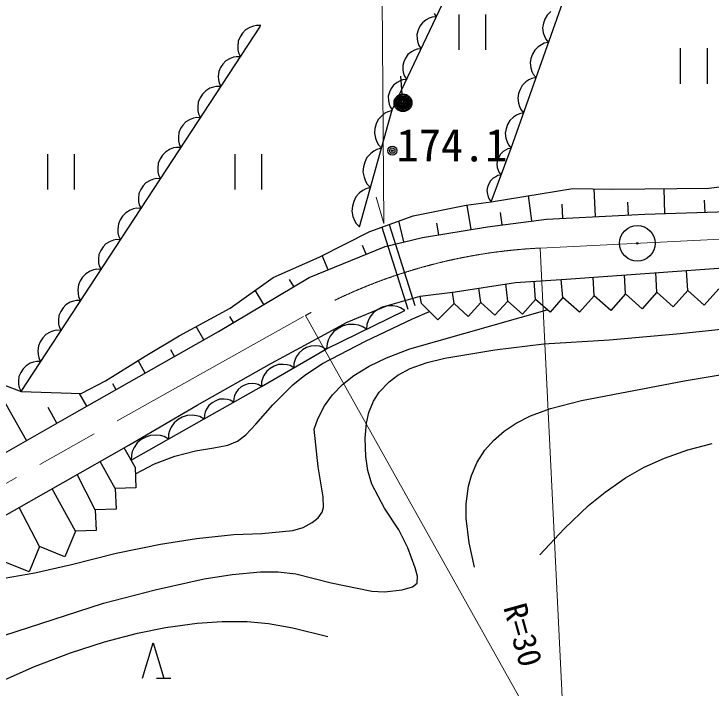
# Model space of a CAD drawing. Units: millimetres, scale not verified. Extents: x 40000 to 680000, y 20000 to 380000.
# Drawn here: x 334214 to 373419, y 279792 to 317710 of the extents above; entities that cross this region are included whole.
import ezdxf
from ezdxf.enums import TextEntityAlignment as Align

# ---------------------------------------------------------------- set-up
doc = ezdxf.new("R2010")
doc.units = ezdxf.units.MM
doc.header["$LTSCALE"] = 1000
doc.linetypes.add('CHAIN', pattern=[18.5, 12, -1.5, 3.5, -1.5])
for name, color, linetype, lineweight in [('M-BGD', 7, 'Continuous', 25), ('M-BMK', 2, 'CHAIN', 13), ('M-BMK-HTXT', 7, 'Continuous', 13), ('M-BMK-SRVR', 3, 'Continuous', 25), ('M-STR-HTXT', 7, 'Continuous', 13)]:
    doc.layers.add(name, color=color, linetype=linetype, lineweight=lineweight)
doc.styles.add('ＭＳ ゴシック', font='')
doc.styles.get('ＭＳ ゴシック').set_extended_font_data('MS Gothic')

msp = doc.modelspace()

# ---------------------------------------------------------------- linework, layer by layer
at = {"layer": 'M-BGD'}
for p, q in [((362177, 310166), (366361, 321999)), ((355491, 312307), (359579, 320974)), ((357842, 317737), (357965, 317553)), ((359234, 317682), (359235, 315682)), ((360755, 315682), (360754, 317682)), ((364199, 317648), (364075, 317424)), ((364402, 317843), (364199, 317648)), ((357185, 317213), (357047, 317013)), ((357396, 317378), (357185, 317213)), ((357573, 317472), (357396, 317378)), ((357733, 317529), (357573, 317472)), ((357965, 317553), (357733, 317529)), ((363991, 317187), (363947, 316935)), ((364075, 317424), (363991, 317187)), ((334615, 296481), (348089, 317028)), ((347245, 316813), (347072, 316625)), ((347488, 316954), (347245, 316813)), ((347686, 317026), (347488, 316954)), ((347860, 317062), (347686, 317026)), ((348105, 317052), (347860, 317062)), ((356945, 316795), (356878, 316561)), ((357047, 317013), (356945, 316795)), ((363947, 316935), (363982, 316655)), ((346933, 316414), (346830, 316180)), ((347072, 316625), (346933, 316414)), ((356878, 316561), (356885, 316293)), ((363982, 316655), (364044, 316455)), ((364044, 316455), (364121, 316294)), ((346830, 316180), (346797, 315901)), ((356885, 316293), (356925, 316097)), ((356925, 316097), (356982, 315937)), ((364037, 316057), (363876, 315980)), ((364277, 316105), (364037, 316057)), ((364121, 316294), (364277, 316105)), ((346797, 315901), (346811, 315691)), ((346811, 315691), (346847, 315517)), ((356740, 315667), (356572, 315578)), ((356891, 315722), (356740, 315667)), ((357112, 315744), (356891, 315722)), ((356982, 315937), (357112, 315744)), ((363499, 315668), (363375, 315444)), ((363701, 315864), (363499, 315668)), ((363876, 315980), (363701, 315864)), ((371691, 315780), (371691, 313780)), ((373211, 313780), (373211, 315780)), ((346554, 315271), (346366, 315203)), ((346720, 315305), (346554, 315271)), ((346954, 315296), (346720, 315305)), ((346847, 315517), (346954, 315296)), ((356240, 315231), (356142, 315024)), ((356371, 315421), (356240, 315231)), ((356572, 315578), (356371, 315421)), ((363375, 315444), (363291, 315207)), ((345969, 314889), (345838, 314688)), ((346134, 315068), (345969, 314889)), ((346366, 315203), (346134, 315068)), ((356142, 315024), (356080, 314802)), ((363291, 315207), (363247, 314955)), ((363247, 314955), (363281, 314676)), ((345739, 314466), (345708, 314199)), ((345838, 314688), (345739, 314466)), ((356080, 314802), (356085, 314547)), ((356085, 314547), (356124, 314361)), ((363281, 314676), (363344, 314475)), ((363344, 314475), (363421, 314314)), ((345708, 314199), (345721, 314000)), ((356053, 313211), (355976, 314208)), ((356124, 314361), (356178, 314209)), ((356178, 314209), (356301, 314025)), ((363337, 314077), (363176, 314000)), ((363577, 314126), (363337, 314077)), ((363421, 314314), (363577, 314126)), ((345721, 314000), (345755, 313834)), ((345755, 313834), (345857, 313624)), ((355561, 313702), (355429, 313512)), ((355761, 313860), (355561, 313702)), ((355929, 313949), (355761, 313860)), ((356081, 314003), (355929, 313949)), ((356301, 314025), (356081, 314003)), ((362799, 313688), (362675, 313464)), ((363001, 313884), (362799, 313688)), ((363176, 314000), (363001, 313884)), ((344997, 313384), (344823, 313196)), ((345240, 313526), (344997, 313384)), ((345438, 313597), (345240, 313526)), ((345612, 313633), (345438, 313597)), ((345857, 313624), (345612, 313633)), ((355332, 313306), (355269, 313083)), ((355429, 313512), (355332, 313306)), ((362675, 313464), (362591, 313227)), ((344685, 312986), (344582, 312752)), ((344823, 313196), (344685, 312986)), ((355269, 313083), (355275, 312829)), ((362591, 313227), (362547, 312975)), ((362547, 312975), (362581, 312696)), ((344582, 312752), (344549, 312472)), ((344549, 312472), (344562, 312262)), ((355275, 312829), (355313, 312642)), ((355313, 312642), (355368, 312491)), ((355368, 312491), (355491, 312307)), ((362581, 312696), (362644, 312495)), ((362644, 312495), (362721, 312335)), ((344562, 312262), (344599, 312088)), ((344599, 312088), (344705, 311867)), ((353643, 305733), (355491, 312307)), ((355073, 312120), (354898, 311987)), ((355236, 312212), (355073, 312120)), ((355483, 312279), (355236, 312212)), ((362637, 312097), (362476, 312020)), ((362877, 312146), (362637, 312097)), ((362721, 312335), (362877, 312146)), ((344118, 311774), (343886, 311639)), ((344306, 311842), (344118, 311774)), ((344472, 311877), (344306, 311842)), ((344705, 311867), (344472, 311877)), ((354700, 311768), (354586, 311526)), ((354898, 311987), (354700, 311768)), ((362098, 311708), (361975, 311485)), ((362301, 311904), (362098, 311708)), ((362476, 312020), (362301, 311904)), ((343721, 311461), (343589, 311260)), ((343886, 311639), (343721, 311461)), ((354586, 311526), (354514, 311272)), ((361975, 311485), (361891, 311247)), ((343491, 311037), (343460, 310771)), ((343589, 311260), (343491, 311037)), ((354514, 311272), (354485, 311006)), ((354485, 311006), (354541, 310716)), ((361891, 311247), (361846, 310995)), ((361846, 310995), (361881, 310716)), ((343460, 310771), (343472, 310571)), ((343472, 310571), (343507, 310405)), ((354541, 310716), (354620, 310511)), ((354620, 310511), (354712, 310348)), ((361881, 310716), (361944, 310515)), ((361944, 310515), (362021, 310355)), ((343189, 310169), (342992, 310097)), ((343364, 310205), (343189, 310169)), ((343608, 310195), (343364, 310205)), ((343507, 310405), (343608, 310195)), ((354888, 310161), (354629, 310091)), ((354712, 310348), (354888, 310161)), ((361058, 307147), (362177, 310166)), ((361987, 310113), (361863, 310056)), ((362170, 310147), (361987, 310113)), ((362021, 310355), (362177, 310166)), ((336101, 309826), (336101, 307826)), ((337621, 307826), (337621, 309826)), ((342575, 309768), (342437, 309557)), ((342748, 309955), (342575, 309768)), ((342992, 310097), (342748, 309955)), ((346636, 309829), (346636, 307829)), ((348156, 307829), (348156, 309829)), ((354276, 309855), (354069, 309627)), ((354459, 309995), (354276, 309855)), ((354629, 310091), (354459, 309995)), ((361572, 309823), (361475, 309654)), ((361729, 309970), (361572, 309823)), ((361863, 310056), (361729, 309970)), ((342437, 309557), (342334, 309323)), ((353950, 309374), (353875, 309108)), ((354069, 309627), (353950, 309374)), ((361408, 309474), (361372, 309283)), ((361475, 309654), (361408, 309474)), ((342334, 309323), (342301, 309043)), ((342301, 309043), (342314, 308834)), ((353875, 309108), (353844, 308830)), ((361372, 309283), (361395, 309069)), ((361395, 309069), (361441, 308916)), ((342314, 308834), (342350, 308659)), ((342350, 308659), (342457, 308439)), ((353844, 308830), (353903, 308527)), ((361307, 308556), (361173, 308469)), ((361430, 308613), (361307, 308556)), ((361614, 308647), (361430, 308613)), ((361441, 308916), (361497, 308793)), ((361497, 308793), (361614, 308647)), ((341638, 308211), (341473, 308032)), ((341870, 308346), (341638, 308211)), ((342058, 308414), (341870, 308346)), ((342224, 308448), (342058, 308414)), ((342457, 308439), (342224, 308448)), ((353903, 308527), (353986, 308312)), ((353986, 308312), (354081, 308142)), ((360919, 308154), (360852, 307974)), ((361016, 308323), (360919, 308154)), ((361173, 308469), (361016, 308323)), ((373290, 307902), (376503, 308341)), ((341341, 307831), (341243, 307609)), ((341473, 308032), (341341, 307831)), ((353836, 307781), (353654, 307641)), ((354006, 307877), (353836, 307781)), ((354265, 307947), (354006, 307877)), ((354081, 308142), (354265, 307947)), ((360852, 307974), (360816, 307783)), ((360816, 307783), (360839, 307569)), ((361058, 307147), (365648, 307900)), ((365648, 307900), (367887, 307852)), ((366924, 306307), (366846, 307874)), ((367887, 307852), (373290, 307902)), ((370820, 306482), (370774, 307879)), ((341243, 307609), (341212, 307342)), ((353446, 307413), (353327, 307160)), ((353654, 307641), (353446, 307413)), ((360839, 307569), (360884, 307416)), ((360884, 307416), (360941, 307292)), ((363331, 306063), (363146, 307489)), ((341212, 307342), (341224, 307143)), ((341224, 307143), (341259, 306976)), ((341259, 306976), (341360, 306766)), ((353327, 307160), (353252, 306894)), ((359655, 306951), (361058, 307147)), ((360941, 307292), (361058, 307147)), ((365080, 306216), (365041, 307005)), ((368768, 306399), (368731, 307129)), ((373080, 306556), (373058, 307228)), ((340744, 306669), (340500, 306527)), ((340941, 306740), (340744, 306669)), ((341115, 306776), (340941, 306740)), ((341360, 306766), (341115, 306776)), ((353252, 306894), (353222, 306616)), ((353222, 306616), (353280, 306313)), ((356665, 306352), (359655, 306951)), ((359935, 305591), (359710, 306959)), ((369689, 306444), (376470, 306667)), ((340327, 306339), (340188, 306128)), ((340500, 306527), (340327, 306339)), ((353280, 306313), (353363, 306098)), ((354223, 305479), (356665, 306352)), ((361675, 305848), (361586, 306534)), ((364158, 306170), (369689, 306444)), ((340085, 305895), (340053, 305615)), ((340188, 306128), (340085, 305895)), ((353363, 306098), (353459, 305928)), ((353459, 305928), (353643, 305733)), ((355320, 305872), (356763, 301312)), ((356147, 304887), (355863, 306066)), ((358111, 305291), (358004, 305945)), ((360848, 305741), (364158, 306170)), ((340053, 305615), (340066, 305405)), ((351382, 304033), (354223, 305479)), ((354899, 305721), (356358, 301112)), ((357199, 305141), (360848, 305741)), ((339976, 305020), (339809, 304985)), ((340209, 305010), (339976, 305020)), ((340066, 305405), (340102, 305231)), ((340102, 305231), (340209, 305010)), ((355096, 304634), (357199, 305141)), ((339389, 304782), (339224, 304603)), ((339621, 304917), (339389, 304782)), ((339809, 304985), (339621, 304917)), ((350811, 302880), (355096, 304634)), ((354025, 304195), (353824, 304685)), ((339093, 304403), (338995, 304180)), ((339224, 304603), (339093, 304403)), ((338995, 304180), (338963, 303914)), ((338963, 303914), (338976, 303714)), ((348790, 302886), (351382, 304033)), ((351882, 303318), (351554, 304121)), ((338976, 303714), (339010, 303548)), ((339010, 303548), (339112, 303338)), ((370213, 303155), (376565, 303592)), ((338252, 303098), (338078, 302911)), ((338495, 303240), (338252, 303098)), ((338693, 303311), (338495, 303240)), ((338867, 303348), (338693, 303311)), ((339112, 303338), (338867, 303348)), ((365277, 302800), (370213, 303155)), ((370371, 302060), (370314, 303162)), ((372115, 302156), (372041, 303280)), ((337940, 302700), (337837, 302466)), ((338078, 302911), (337940, 302700)), ((345710, 299840), (350811, 302880)), ((346375, 301155), (348790, 302886)), ((349961, 302373), (349718, 302781)), ((362413, 302612), (365277, 302800)), ((363539, 301654), (363472, 302681)), ((365092, 301761), (364996, 302781)), ((366851, 301860), (366796, 302909)), ((368611, 301960), (368557, 303036)), ((337837, 302466), (337804, 302186)), ((359019, 302082), (362413, 302612)), ((360476, 301483), (360368, 302293)), ((361986, 301547), (361877, 302528)), ((337804, 302186), (337817, 301977)), ((337817, 301977), (337854, 301802)), ((348261, 301360), (347782, 302163)), ((357058, 301832), (359019, 302082)), ((358965, 301419), (358887, 302065)), ((368611, 301960), (367781, 301030)), ((369541, 301130), (368611, 301960)), ((370371, 302060), (369541, 301130)), ((371291, 301236), (370371, 302060)), ((372115, 302156), (371291, 301236)), ((373035, 301332), (372115, 302156)), ((373859, 302252), (373035, 301332)), ((337373, 301489), (337141, 301354)), ((337561, 301557), (337373, 301489)), ((337727, 301591), (337561, 301557)), ((337960, 301582), (337727, 301591)), ((337854, 301802), (337960, 301582)), ((355221, 301303), (357058, 301832)), ((357136, 301418), (357058, 301832)), ((361986, 301547), (361263, 300760)), ((362816, 300824), (361986, 301547)), ((363539, 301654), (362816, 300824)), ((364369, 300931), (363539, 301654)), ((365092, 301761), (364369, 300931)), ((366021, 300931), (365092, 301761)), ((366851, 301860), (366021, 300931)), ((367781, 301030), (366851, 301860)), ((336976, 301175), (336844, 300974)), ((337141, 301354), (336976, 301175)), ((343509, 299609), (346375, 301155)), ((352963, 300370), (355221, 301303)), ((354929, 301210), (354670, 301083)), ((355208, 301295), (354929, 301210)), ((355530, 301293), (355208, 301295)), ((355766, 301248), (355530, 301293)), ((355959, 301183), (355766, 301248)), ((356194, 301031), (355959, 301183)), ((358051, 300504), (357136, 301418)), ((358965, 301419), (358051, 300504)), ((359753, 300696), (358965, 301419)), ((360476, 301483), (359753, 300696)), ((361263, 300760), (360476, 301483)), ((336746, 300752), (336715, 300485)), ((336844, 300974), (336746, 300752)), ((351799, 298866), (356206, 301037)), ((354433, 300913), (354238, 300656)), ((354670, 301083), (354433, 300913)), ((336715, 300485), (336728, 300285)), ((346560, 300347), (346355, 300690)), ((351469, 299560), (352963, 300370)), ((354130, 300442), (354064, 300250)), ((354238, 300656), (354130, 300442)), ((336619, 299919), (336444, 299883)), ((336864, 299909), (336619, 299919)), ((336728, 300285), (336762, 300119)), ((336762, 300119), (336864, 299909)), ((344888, 299374), (344462, 300123)), ((352454, 300025), (352207, 299847)), ((352723, 300157), (352454, 300025)), ((353014, 300245), (352723, 300157)), ((353350, 300243), (353014, 300245)), ((353595, 300197), (353350, 300243)), ((353796, 300129), (353595, 300197)), ((354041, 299971), (353796, 300129)), ((354064, 300250), (354041, 299971)), ((336003, 299670), (335830, 299482)), ((336247, 299811), (336003, 299670)), ((336444, 299883), (336247, 299811)), ((337491, 295174), (345710, 299840)), ((341600, 298453), (343509, 299609)), ((348698, 298065), (351469, 299560)), ((352004, 299580), (351891, 299357)), ((352207, 299847), (352004, 299580)), ((335692, 299271), (335589, 299038)), ((335830, 299482), (335692, 299271)), ((351823, 299156), (351799, 298866)), ((351891, 299357), (351823, 299156)), ((335589, 299038), (335556, 298758)), ((335556, 298758), (335569, 298548)), ((343244, 298440), (343031, 298815)), ((348137, 296763), (351799, 298866)), ((350445, 298815), (350248, 298653)), ((350664, 298941), (350445, 298815)), ((350903, 299030), (350664, 298941)), ((351185, 299046), (350903, 299030)), ((351393, 299020), (351185, 299046)), ((351565, 298974), (351393, 299020)), ((351779, 298855), (351565, 298974)), ((335569, 298548), (335605, 298374)), ((335605, 298374), (335712, 298153)), ((339357, 297081), (341600, 298453)), ((350092, 298418), (350009, 298225)), ((350248, 298653), (350092, 298418)), ((335125, 298060), (334893, 297925)), ((335313, 298128), (335125, 298060)), ((335479, 298163), (335313, 298128)), ((335712, 298153), (335479, 298163)), ((341600, 297507), (341202, 298209)), ((344527, 295697), (348698, 298065)), ((349082, 297984), (348843, 297895)), ((349364, 298000), (349082, 297984)), ((349572, 297974), (349364, 298000)), ((349744, 297928), (349572, 297974)), ((349963, 298053), (349958, 297809)), ((350009, 298225), (349963, 298053)), ((334728, 297746), (334596, 297546)), ((334893, 297925), (334728, 297746)), ((348427, 297607), (348271, 297372)), ((348625, 297769), (348427, 297607)), ((348843, 297895), (348625, 297769)), ((349958, 297809), (349744, 297928)), ((331694, 297551), (334615, 296481)), ((334498, 297323), (334467, 297057)), ((334596, 297546), (334498, 297323)), ((348188, 297179), (348142, 297007)), ((348271, 297372), (348188, 297179)), ((334921, 293716), (333022, 297064)), ((334467, 297057), (334479, 296857)), ((334479, 296857), (334514, 296691)), ((337987, 296358), (339357, 297081)), ((339957, 296574), (339772, 296898)), ((347177, 296838), (346989, 296731)), ((347383, 296913), (347177, 296838)), ((347624, 296926), (347383, 296913)), ((347802, 296904), (347624, 296926)), ((347950, 296863), (347802, 296904)), ((348133, 296760), (347950, 296863)), ((348142, 297007), (348137, 296763)), ((334514, 296691), (334615, 296481)), ((334615, 296481), (337987, 296358)), ((344916, 294931), (348137, 296763)), ((346685, 296392), (346613, 296227)), ((346819, 296593), (346685, 296392)), ((346989, 296731), (346819, 296593)), ((338313, 295640), (337904, 296361)), ((345776, 296032), (345559, 295952)), ((346031, 296046), (345776, 296032)), ((346219, 296022), (346031, 296046)), ((346375, 295979), (346219, 296022)), ((346573, 296080), (346568, 295870)), ((346613, 296227), (346573, 296080)), ((340678, 293460), (344527, 295697)), ((345182, 295694), (345040, 295482)), ((345361, 295840), (345182, 295694)), ((345559, 295952), (345361, 295840)), ((346568, 295870), (346375, 295979)), ((336634, 294688), (336136, 295566)), ((344964, 295308), (344922, 295152)), ((345040, 295482), (344964, 295308)), ((327209, 289344), (337491, 295174)), ((340809, 292619), (344916, 294931)), ((343444, 294894), (343226, 294718)), ((343684, 295029), (343444, 294894)), ((343947, 295124), (343684, 295029)), ((344256, 295139), (343947, 295124)), ((344484, 295109), (344256, 295139)), ((344672, 295057), (344484, 295109)), ((344905, 294924), (344672, 295057)), ((344922, 295152), (344916, 294931)), ((343053, 294463), (342960, 294252)), ((343226, 294718), (343053, 294463)), ((342908, 294064), (342900, 293796)), ((342960, 294252), (342908, 294064)), ((341376, 293764), (341149, 293581)), ((341627, 293905), (341376, 293764)), ((341901, 294005), (341627, 293905)), ((342223, 294021), (341901, 294005)), ((342461, 293989), (342223, 294021)), ((342657, 293934), (342461, 293989)), ((342900, 293796), (342657, 293934)), ((326059, 285159), (340678, 293460)), ((341037, 292216), (340417, 293312)), ((340968, 293314), (340871, 293095)), ((341149, 293581), (340968, 293314)), ((340817, 292899), (340809, 292619)), ((340871, 293095), (340817, 292899)), ((339914, 291013), (339055, 292539)), ((341037, 292216), (341077, 291053)), ((338791, 289811), (337770, 291809)), ((337668, 288608), (336356, 291006)), ((341077, 291053), (339914, 291013)), ((339914, 291013), (339954, 289851)), ((335649, 287756), (334507, 289956)), ((339954, 289851), (338791, 289811)), ((338791, 289811), (338831, 288648)), ((337668, 288608), (337084, 287172)), ((338831, 288648), (337668, 288608)), ((335649, 287756), (335065, 286321)), ((337084, 287172), (335649, 287756)), ((335065, 286321), (333630, 286905)), ((341440, 280343), (342040, 282343)), ((342040, 282343), (342640, 280344)), ((342240, 280343), (343040, 280344))]:
    msp.add_line(p, q, dxfattribs=at)
for points in [[(333220, 285897), (335386, 286280), (337442, 286745), (339964, 287379), (342448, 287891), (344475, 288208), (346573, 288427), (348160, 288483), (349904, 288652), (350480, 288832), (350990, 289101), (351316, 289364), (351549, 289682), (351632, 289955), (351604, 290555), (351315, 292241), (351107, 294349), (351296, 294935), (351681, 295675), (352130, 296287), (352695, 296866), (353327, 297367), (354186, 297896), (355164, 298365), (356485, 298867), (364209, 301070)], [(341049, 291850), (342121, 292395), (343257, 292844), (344420, 293142), (345457, 293299), (346249, 293447), (346786, 293676), (347256, 294035), (347816, 294633), (348772, 295727), (349902, 296839), (350574, 297385), (351575, 298043), (353985, 299303), (356624, 300560), (357587, 300967)], [(330157, 281626), (339244, 284567), (342150, 285319), (344905, 285930), (346487, 286180), (348071, 286323), (349075, 286321), (350066, 286213), (352047, 285709), (354338, 285246), (355051, 285212), (356050, 285309), (356632, 285489), (356895, 285696), (356918, 286084), (356783, 286549), (356358, 287671), (355868, 288685), (355055, 289919), (354336, 291261), (354112, 292022), (353995, 292819), (353969, 293843), (354041, 294696), (354170, 295283), (354432, 295929), (354761, 296438), (355310, 297024), (355803, 297392), (356501, 297768), (357447, 298109), (358444, 298348), (361262, 298811), (364015, 299151), (367707, 299375), (371691, 299727), (376112, 300198)], [(360113, 286593), (359821, 287965), (359647, 289343), (359644, 290149), (359773, 291146), (359943, 291755), (360266, 292491), (360702, 293169), (361183, 293719), (361792, 294244), (362461, 294688), (363269, 295098), (364396, 295516), (366142, 295964), (367899, 296308), (372019, 297095), (376157, 297777)], [(363795, 287294), (365164, 288751), (366525, 290051), (367457, 290817), (368611, 291621), (369653, 292215), (370798, 292729), (372120, 293182), (373479, 293541)], [(313342, 271414), (315594, 272253), (317774, 273173), (326541, 277113), (330037, 278603), (333361, 280128), (335375, 281012), (337391, 281773), (339298, 282383), (341167, 282878), (342735, 283200), (344521, 283446), (345924, 283539), (347328, 283527), (348523, 283420), (349899, 283176), (351869, 282683)]]:
    msp.add_lwpolyline(points, dxfattribs=at)
for centre, radius in [((356092, 312713), 500), ((356092, 312713), 440), ((356092, 312713), 380), ((356092, 312713), 320), ((356092, 312713), 260), ((356092, 312713), 200), ((356092, 312713), 140), ((356092, 312713), 80), ((356092, 312713), 20), ((355491, 310020), 250), ((355491, 310020), 150), ((355491, 310020), 50)]:
    msp.add_circle(centre, radius, dxfattribs=at)
at = {"layer": 'M-BMK'}
for p, q in [((363808, 304541), (386682, 305663)), ((307751, 276725), (350610, 300747))]:
    msp.add_line(p, q, dxfattribs=at)
msp.add_arc((365278, 274577), 30000, 92.8078, 119.2698, dxfattribs=at)
at = {"layer": 'M-BMK-HTXT'}
for q in [(363808, 304541), (350610, 300747)]:
    msp.add_line((365278, 274577), q, dxfattribs=at)
at = {"layer": 'M-BMK-SRVR'}
for radius in [1000, 40]:
    msp.add_circle((369272, 304809), radius, dxfattribs=at)
at = {"layer": 'M-STR-HTXT'}
for q in [(354797, 335930), (354586, 307410)]:
    msp.add_line((355017, 305914), q, dxfattribs=at)

# ---------------------------------------------------------------- texts
at = {"layer": 'M-BGD', "style": 'ＭＳ ゴシック'}
msp.add_text('174.1', height=1833, rotation=0.015, dxfattribs=at).set_placement((355733, 308864), align=Align.BOTTOM_LEFT)
at = {"layer": 'M-BMK-HTXT', "style": 'ＭＳ ゴシック'}
msp.add_text('R=30', height=1320, rotation=285.615, dxfattribs=at).set_placement((361346, 284230), align=Align.BOTTOM_LEFT)

doc.saveas('drawing.dxf')
